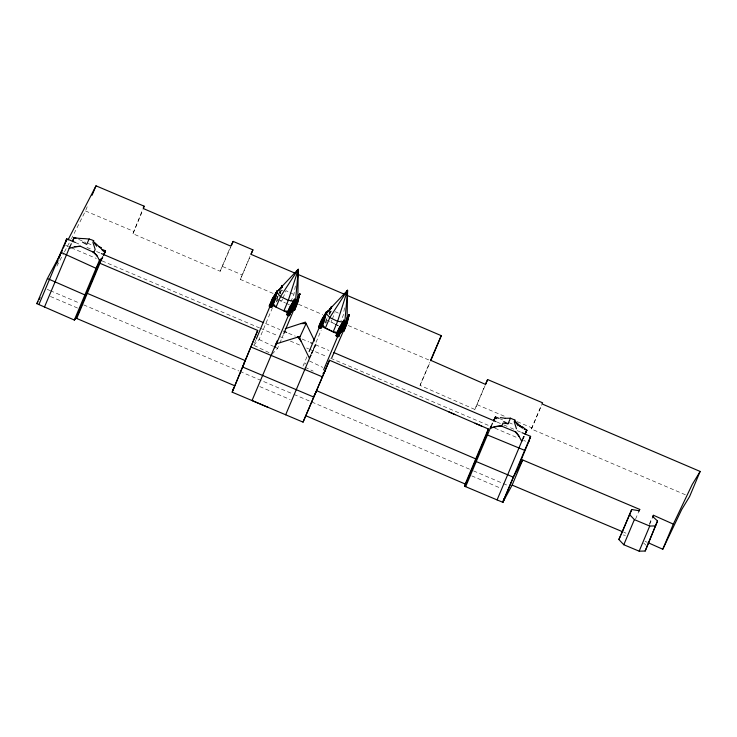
<?xml version="1.0" encoding="UTF-8"?>
<svg xmlns="http://www.w3.org/2000/svg" width="737" height="737" viewBox="0 0 737 737"><rect width="100%" height="100%" fill="white"/><g stroke="black" fill="none" stroke-linecap="round" stroke-linejoin="round"><path stroke-width="0.55" stroke-dasharray="3.69 2.76" d="M290.82 301.792L293.897 294.468L295.795 283.542M344.529 307.808L343.193 315.454L340.991 320.687M230.957 246.637L220.16 271.253L132.946 233.74L142.729 209.28M280.456 293.529L281.175 290.516M329.761 314.515L330.48 311.511M280.106 294.035L281.239 289.761M329.688 313.962L330.259 311.825M329.144 314.616L330.093 311.567M279.249 293.446L280.032 291.456M328.942 313.437L329.715 311.456M85.897 209.898L87.215 206.756M132.946 233.74L143.061 209.658M220.16 271.253L230.285 247.181M273.151 293.446L240.363 279.434L250.046 256.402M240.363 279.434L250.267 256.135M269.06 352.636L253.657 345.248L255.859 340.015M253.657 345.248L259.111 339.508L272.312 308.103M276.237 299.526L277.996 295.344M278.374 295.537L276.172 300.77L277.02 301.359M276.449 301.958L278.208 297.776M282.538 299.075L281.663 301.175L276.532 300.503M282.98 298.034L286.057 290.7L288.996 292.119M272.137 354.119L277.6 348.38L279.36 344.188M279.793 343.147L283.312 334.773M306.914 356.819L302.953 366.234L306.076 362.954M311.051 354.221L321.175 330.148M312.101 353.327L316.062 343.903L314.644 340.991M326.786 318.624L325.468 321.765L326.325 322.355M324.658 322.613L325.745 322.953L327.947 317.721M331.843 320.07L330.959 322.161L338.799 325.92M332.276 319.02L334.92 312.746M484.992 385.847L474.868 409.477L420.053 385.387L429.735 362.355M474.868 409.477L484.541 386.455M685.373 494.757L531.405 429.017L541.52 404.945M531.405 429.017L541.713 404.899M635.561 519.097L638.647 511.773M649.481 523.758L651.683 518.526M649.564 524.707L652.199 518.424M420.053 385.387L430.279 361.803M278.439 294.293L279.747 291.364M312.377 351.881L311.64 353.474L316.062 343.903M313.114 350.287L313.851 348.693M314.588 347.09L315.325 345.496M84.479 212.919L71.471 238.742M56.869 266.131L63.898 252.938M64.441 251.925L70.936 239.755M325.745 322.953L326.436 322.843M279.913 289.899L282.99 290.304M328.186 310.756L332.286 311.29M623.262 534.988L625.372 535.329M85.455 210.948L133.489 231.261M477.069 404.687L506.669 417.197M517.236 421.665L532.031 427.921M623.898 532.307L626.008 533.192M298.531 304.289L322.852 314.681M348.233 325.533L429.662 360.329M78.656 239.387L85.833 242.445M87.62 243.21L92.107 245.117M499.944 418.773L502.634 419.924M508.908 422.596L513.385 424.503M75.404 242.519L80.204 244.564M86.929 247.429L91.729 249.475M96.538 251.52L100.379 253.15M265.56 323.488L279.968 329.623M288.609 333.308L295.334 336.164M302.05 339.029L308.775 341.894M315.5 344.75L328.942 350.48M497.014 422.043L500.856 423.674M503.73 424.908L509.497 427.359M510.455 427.764L516.213 430.224M517.181 430.629L521.022 432.269M65.593 245.366L68.477 246.591M71.36 247.816L96.326 258.447M102.093 260.898L259.59 327.965M260.548 328.37L277.84 335.731M279.756 336.551L285.523 339.011M290.323 341.056L299.931 345.137M306.647 348.002L308.573 348.822M309.531 349.227L326.813 356.588M330.655 358.228L488.161 425.295M494.886 428.151L517.936 437.971M523.694 440.422L525.619 441.242M47.113 289.328L49.996 290.553M50.392 290.719L79.771 303.229M83.613 304.86L238.899 370.987M239.958 371.439L292.967 394.009M293.971 394.433L469.773 469.294M473.522 470.888L508.097 485.609M50.429 296.477L77.772 308.121M471.717 475.862L500.405 488.078M259.737 386.566L290.203 399.537M222.592 266.527L242.344 274.975M645.05 541.336L647.132 542.266M335.363 311.696L338.301 313.105M289.982 292.589L293.897 294.468M326.27 319.803L334.441 323.727M335.464 324.216L338.523 325.68M277.987 299.296L285.578 303.054M286.159 303.22L289.494 304.934M309.439 360.992L322.788 367.394M259.111 339.508L273.491 346.408M274.514 346.897L277.6 348.38M305.007 367.219L313.225 371.162M643.659 543.058L646.137 545.325"/><path stroke-width="1.11" d="M291.087 311.742L293.4 309.31L297.803 298.844L298.264 269.337L280.475 296.578L276.08 307.043L272.819 303.395M340.393 332.737L342.705 330.305L347.099 319.84L347.569 290.332L325.874 313.188L324.989 315.289M298.31 269.392L295.491 301.276L289.42 315.629L287.642 315.399L286.675 314.312M638.85 511.506L639.734 509.405L522.69 459.98L512.132 485.103L502.818 502.312L464.798 486.309L465.204 484.016L488.345 428.98L329.531 360.227L303.045 422.126L232.173 392.167L257.701 330.443L99.32 263.008L96.059 268.323L60.876 252.312L66.763 238.843L75.404 242.519M67.97 239.995L96.013 185.825L144.047 206.139L143.503 208.617L230.718 246.13L233.159 241.404L252.911 249.861L251.151 254.044M281.903 287.504L282.382 285.505L279.305 290.314M292.497 308.306L294.662 299.277L289.761 306.988L287.117 313.262M341.802 329.292L343.958 320.263L339.057 327.974L336.855 333.207M343.175 331.318L349.098 314.856L346.943 323.884L343.866 331.208L342.088 330.977M292.386 307.808L294.662 299.268L289.871 307.476L286.794 314.81M297.527 302.4L299.802 293.86L297.343 297.711M326.537 311.898L322.502 324.621M331.106 308.619L331.678 306.491L330.793 308.444M346.832 323.386L349.108 314.856M281.737 287.531L282.372 285.505L280.769 288.231M331.042 308.527L331.668 306.491M298.282 269.42L288.314 300.337L283.911 310.802L289.042 311.475M464.798 486.309L486.54 434.6L488.345 428.98M66.367 240.013L66.763 238.843M521.98 432.674L530.622 436.359L528.687 441.924M93.406 241.552L93.682 240.732C87.712 237.489 80.628 239.424 74.179 237.48L72.705 240.667M514.684 420.938L514.96 420.118L510.483 418.211L505.232 418.294M64.828 244.408L66.551 239.488L65.98 240.64M65.593 242.224L66.072 240.861M528.982 441.085L519.253 464.448M529.949 438.322L530.437 436.94L529.691 438.487M232.947 389.993L233.721 387.819M639.734 509.405L639.08 510.723L631.72 509.525L618.859 539.512L623.806 544.744L639.163 551.175L645.179 551.027L657.524 520.958L652.558 516.434L653.526 515.292L673.332 524.118L692.236 484.467L700.15 471.44L541.962 403.894L542.589 402.798L487.627 379.564L485.425 384.355L430.62 360.264L441.279 335.657L347.164 295.436M645.179 551.027L657.524 520.958M275.666 294.874L277.223 290.903L272.331 298.623L269.254 305.947L270.221 307.034L271.99 307.265L275.076 299.941L277.232 290.912L272.441 299.111L269.364 306.445M281.589 287.476L282.372 285.486L280.788 288.342M293.483 302.244L294.653 299.268L290.442 306.878M298.623 296.836L299.793 293.851L297.131 298.421M325.358 314.874L326.528 311.889L321.627 319.609L318.55 326.942L319.517 328.02L321.295 328.26M330.885 308.471L331.668 306.481L329.209 310.341M342.779 323.239L343.949 320.254L339.167 328.472L336.09 335.796L336.938 336.385L338.716 336.616L344.787 322.272L347.615 290.387M347.532 318.817L349.098 314.846L346.639 318.706M232.173 392.167L257.701 330.443M100.564 259.406L99.44 260.29L74.317 320.042L76.123 318.209L76.74 318.476L101.374 259.857L100.969 259.102L76.123 318.209L74.317 320.042L36.85 303.662L47.408 278.54L61.475 252.165M38.914 304.565L60.876 252.312M56.712 263.791L58.039 260.649M58.914 258.558L60.231 255.417M61.116 253.325L62.433 250.184M63.318 248.093L64.635 244.951M44.496 307.007L69.748 247.07M72.419 241.672L74.179 237.48L75.966 238.244M92.061 195.25L96.013 185.825M103.788 255.03L105.548 250.838L101.964 249.318M143.171 208.23L144.047 206.139M231.4 245.587L233.159 241.404M256.301 338.965L269.935 306.518L270.221 304.344L289.623 313.658M270.221 307.034L277.223 290.912L274.956 299.443L272.754 304.676M275.693 294.293L276.568 292.202L298.172 269.3L297.075 271.244M271.308 307.375L277.232 290.912L273.022 298.513M287.642 315.399L294.643 299.277L288.729 315.74M277.269 340.789L252.026 400.513L268.102 407.358M274.781 347.836L276.099 344.695M276.983 342.604L288.425 315.39M291.944 308.849L289.42 315.629M295.426 303.708L292.782 309.982L294.56 310.213L297.647 302.889L299.802 293.86L298.209 296.707M283.754 333.723L293.879 309.651M293.879 310.323L299.802 293.87L295.869 302.658M297.085 303.441L294.56 310.213M318.66 327.431L321.747 320.107L326.509 311.898L322.843 318.55M322.318 319.508L319.241 326.832L318.55 326.942M309.116 351.586L319.241 327.514L319.517 325.339L338.928 334.653M319.517 328.02L326.519 311.898M320.604 328.361L326.528 311.908L324.372 320.927L321.737 327.21M327.302 312.847L328.186 310.756L325.874 313.188L329.78 317.573L337.61 321.332L344.787 322.272L347.099 319.84M285.661 414.784L310.885 355.105M325.376 328.039L329.78 317.573L347.477 290.286L337.61 321.332L333.216 331.797L325.376 328.039L322.124 324.391M337.546 333.096L338.863 329.964M336.938 336.385L343.939 320.263L338.716 336.616M323.644 369.873L337.721 336.376M338.034 336.726L343.958 320.273L339.748 327.864M303.045 422.126L329.531 360.227M342.963 328.886L349.089 314.856L346.961 318.495M331.733 357.85L344.161 329.301M343.866 331.208L346.39 324.437M430.721 360.78L441.279 335.657M485.434 384.797L487.627 379.564M465.646 486.669L491.026 426.456M493.698 421.057L495.457 416.866L499.05 418.395M497.079 499.898L522.45 439.703M525.076 434.415L526.835 430.224L522.782 427.138L519.198 425.608M530.622 436.359L502.698 502.256L504.523 498.304M502.818 502.312L513.376 477.189L522.69 459.98M621.162 534.647L631.72 509.525M623.806 544.744L634.373 519.622L629.416 514.389M652.641 517.383L653.526 515.292M639.163 551.175L649.73 526.052L655.737 525.905M648.173 542.736L662.775 549.24L673.332 524.118M700.15 471.44L689.592 496.563L681.679 509.589L662.775 549.24M492.509 423.259L490.289 428.05L496.287 426.355L501.657 426.152L503.012 423.093L508.005 423.775L510.483 418.211M97.413 256.504L93.857 252.404L95.174 249.428L92.936 242.335L93.682 240.732M252.911 249.861L250.921 254.311L295.344 273.289M281.488 287.458L282.363 285.495M73.442 239.064L74.179 237.48M102.075 258.355L102.765 256.854M104.157 253.85L104.857 252.349M309.42 358.256L299.471 337.942L306.122 323.552L300.825 323.589M310.166 356.662L310.903 355.068M523.187 438.119L523.915 436.544M526.107 431.808L526.835 430.224L524.145 429.081M503.739 499.999L504.79 497.733M505.831 495.476L506.881 493.21M71.296 243.717L69.131 248.387L75.11 246.748L80.563 246.333M89.195 238.825L86.717 244.389L82.461 242.105M101.374 259.857L102.6 257.222M103.466 255.352L105.548 250.838M495.457 416.866L493.993 420.053L494.72 418.469L496.812 418.579M514.96 420.118L514.223 421.721L516.453 428.814M523.878 436.608L521.722 441.279L518.737 435.797L515.172 431.725M525.361 433.411L526.835 430.224M618.859 539.512L620.701 535.615M519.115 425.765L522.386 427.911L522.782 427.138M36.85 303.662L37.928 301.636M39.015 299.609L40.093 297.573M330.084 309.337L331.659 306.481L329.531 310.139M347.514 317.693L349.08 314.837M346.372 292.23L347.357 290.304M278.881 289.77L276.568 292.202L280.475 296.578L288.314 300.337L295.491 301.276L297.803 298.844M290.341 312.903L295.353 307.633M339.646 333.898L343.939 329.375M322.999 373.466L325.339 371.006M100.204 259.691L100.969 259.102M285.32 328.656L305.413 322.097L314.284 340.273M275.795 343.986L300.208 336.348M490.289 428.05L500.534 425.691L516.296 432.195L519.115 436.488M269.254 305.947L269.935 305.837M74.833 246.821L80.158 246.158L93.857 252.404M333.216 331.797L338.338 332.47M500.377 417.593L505.287 418.312M486.54 434.6L524.541 450.289M251.133 347.063L322.124 376.736M634.373 519.622L649.73 526.052M513.376 477.189L475.356 461.187L475.77 458.893L316.717 390.73L313.603 397.003L242.731 367.044L245.062 360.531L86.68 293.096L84.884 294.92L47.408 278.54M512.132 485.103L622.848 531.856M298.513 274.652L345.045 294.533M98.804 246.609L101.494 247.752L101.107 248.526L94.198 242.169M101.338 253.565L263.634 322.668M283.809 331.263L286.684 332.488M297.251 336.984L300.134 338.209M310.701 342.705L312.617 343.525M333.75 352.526L496.047 421.638M76.123 318.209L234.495 385.654M306.15 415.852L465.204 484.016M448.64 411.79L455.254 414.655M475.107 423.25L481.722 426.115M503.749 421.49L508.005 423.775M299.471 337.942L297.757 336.818L301.074 341.222M342.898 330.121L343.746 330.71M515.485 421.555L522.386 427.911M92.853 251.953L96.621 255.002L99.44 260.29M101.817 249.631L104.82 252.423M515.338 421.877L517.936 425.618M94.704 243.422L96.648 246.232M335.971 335.298L336.09 335.796"/></g></svg>
